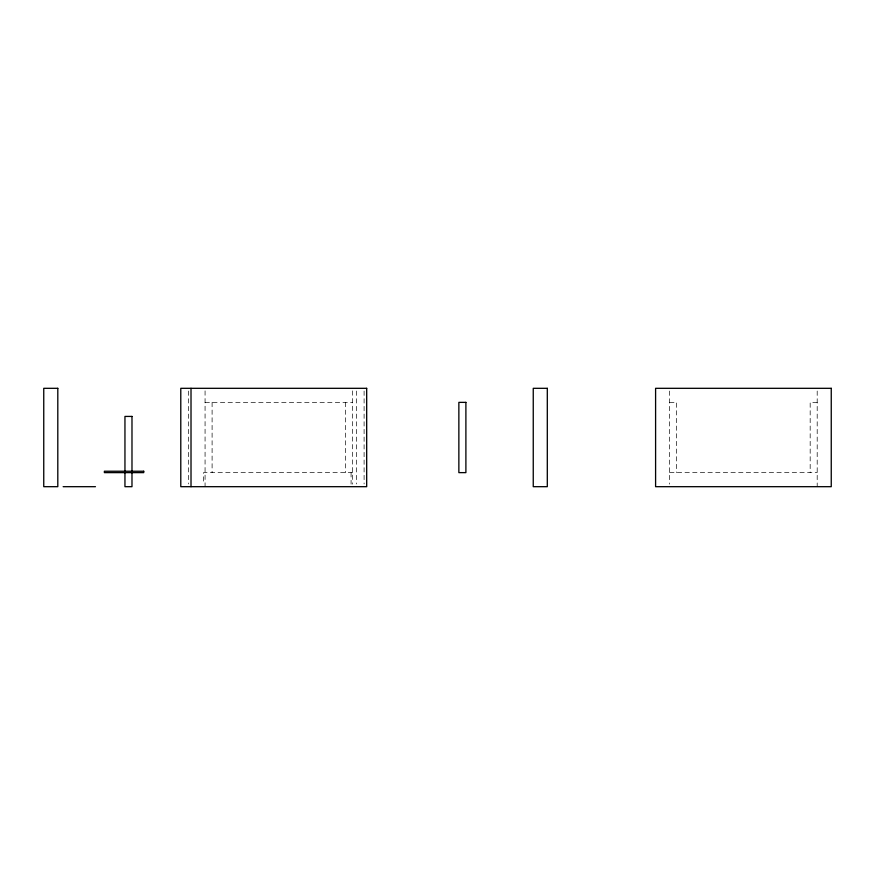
<?xml version="1.0" encoding="UTF-8"?>
<svg xmlns="http://www.w3.org/2000/svg" width="875" height="875" viewBox="0 0 875 875"><rect width="100%" height="100%" fill="white"/><g stroke="black" fill="none" stroke-linecap="round" stroke-linejoin="round"><path stroke-width="0.66" stroke-dasharray="4.38 3.28" d="M205.067 402.369L352.625 402.369M669.648 402.369L676.67 402.369L676.67 472.631M817.195 402.369L810.173 402.369L810.173 472.631M352.625 472.631L203.525 472.631L203.525 484.127M669.648 472.631L817.195 472.631M817.195 391.048L817.195 486.686M669.648 391.048L669.648 484.127M364.098 391.048L364.098 483.952M356.442 391.048L356.442 483.952M352.625 390.873L352.625 484.127M351.083 472.631L351.083 484.127M345.592 402.369L345.592 472.631M212.1 402.369L212.1 472.631M205.067 390.873L205.067 486.686M188.442 391.048L188.442 483.952"/><path stroke-width="1.31" d="M63.142 486.686L95.463 486.686M191.012 388.314L191.012 486.686M57.805 388.314L43.75 388.314L43.75 486.686L57.805 486.686L57.805 388.314M366.68 388.314L180.786 388.314L180.786 486.686L366.68 486.686L366.68 388.314M547.302 388.314L533.247 388.314L533.247 486.686L547.302 486.686L547.302 388.314M831.25 388.314L655.594 388.314L655.594 486.686L831.25 486.686L831.25 388.314M465.894 402.369L458.861 402.369L458.861 472.631L465.894 472.631L465.894 402.369M131.983 416.423L124.95 416.423L124.95 486.686L131.983 486.686L131.983 416.423M143.73 471.231L104.377 471.231L104.377 472.631L143.73 472.631L143.73 471.231"/></g></svg>
